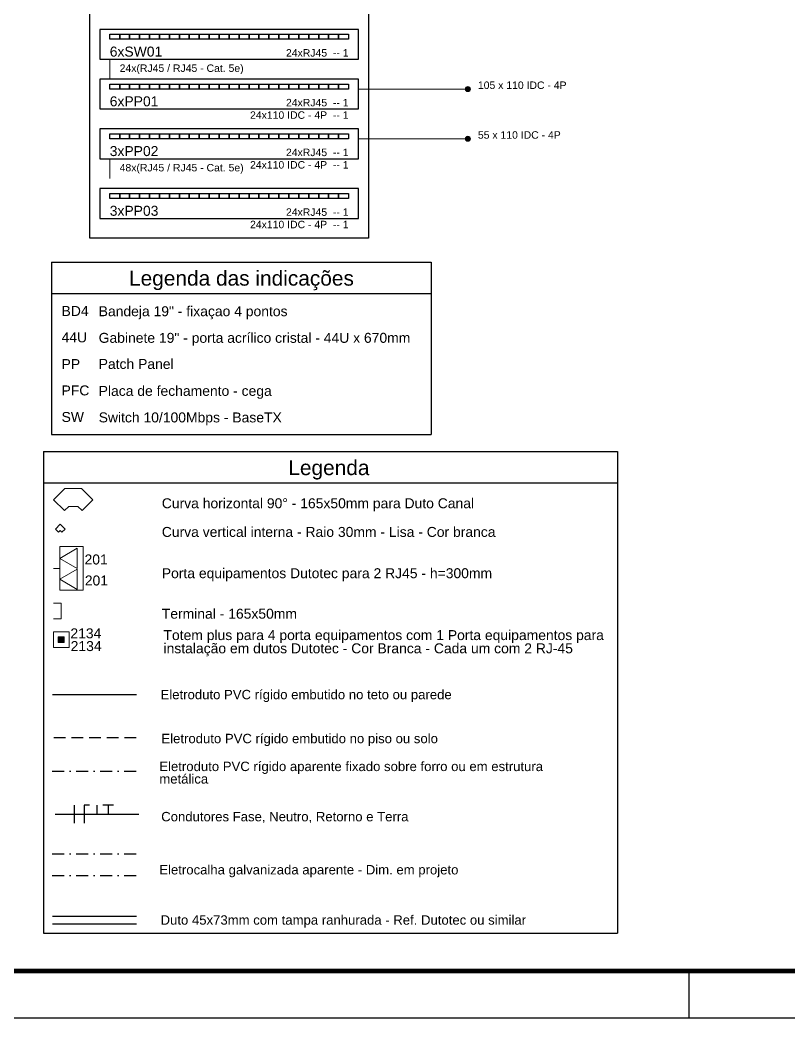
# Model space of a CAD drawing. Header units: millimetres. Extents: x 329 to 8779, y 382 to 3352.
# Drawn here: x 7142 to 7960, y 382 to 1444 of the extents above; entities that cross this region are included whole.
import ezdxf

# ---------------------------------------------------------------- set-up
doc = ezdxf.new("R2010")
doc.units = ezdxf.units.MM
doc.linetypes.add('DASHDOT', pattern=[25.4, 12.7, -6.35, 0, -6.35])
doc.linetypes.add('HIDDEN', pattern=[0.375, 0.25, -0.125])
for name, color, linetype, lineweight in [('CE-Pontos', 9, 'Continuous', 20), ('CE-Textos pontos', 5, 'Continuous', 20), ('DI-Linhas do quadro', 1, 'Continuous', 30), ('DI-Textos do diagrama', 7, 'Continuous', 20), ('DI-Textos do quadro', 7, 'Continuous', 20), ('DI-Título do quadro', 1, 'Continuous', 30), ('M-Condutos', 6, 'Continuous', 30), ('P-SIMBOL', 5, 'Continuous', 20)]:
    doc.layers.add(name, color=color, linetype=linetype, lineweight=lineweight)
doc.layers.add('LEGENDA', color=7, linetype='Continuous')
doc.styles.add('Arial', font='Arial.ttf')

# ---------------------------------------------------------------- blocks, each defined once
blk = doc.blocks.new('A1 sem aba')
at = {"layer": 'LEGENDA'}
blk.add_line((-18.5, 1), (-18.5, 0), dxfattribs=at)
blk.add_lwpolyline([(-169, 59.4), (0, 59.4), (0, 0), (-169, 0), (-169, 59.4)], close=True, dxfattribs=at)
at = {"layer": 'LEGENDA', "const_width": 0.1}
blk.add_lwpolyline([(-1, 58.4), (-1, 1), (-166.5, 1), (-166.5, 58.4)], close=True, dxfattribs=at)

msp = doc.modelspace()

# ---------------------------------------------------------------- hatches: boundary and pattern name
at = {"layer": 'P-SIMBOL', "linetype": 'Continuous'}
msp.add_hatch(color=256, dxfattribs=at).paths.add_polyline_path([(7182.732, 781.807), (7182.732, 787.907), (7189.132, 787.907), (7189.132, 781.807)])

# ---------------------------------------------------------------- linework, layer by layer
at = {"layer": 'DI-Linhas do quadro', "linetype": 'Continuous'}
for p, q in [((7175.615, 1186.733), (7579.715, 1186.733)), ((7175.615, 1186.733), (7175.615, 1003.174)), ((7579.715, 1186.733), (7579.715, 1003.174)), ((7175.615, 1153.199), (7579.715, 1153.199)), ((7175.615, 1003.174), (7579.715, 1003.174)), ((7167.132, 985.159), (7777.974, 985.159)), ((7167.132, 985.159), (7167.132, 472.478)), ((7777.974, 985.159), (7777.974, 472.478)), ((7167.132, 951.624), (7777.974, 951.624)), ((7167.132, 472.478), (7777.974, 472.478))]:
    msp.add_line(p, q, dxfattribs=at)
for points in [[(7216.28, 1212.032), (7216.28, 1487.372), (7512.8, 1487.372), (7512.8, 1212.032), (7216.28, 1212.032)], [(7226.87, 1434.422), (7226.87, 1402.652), (7502.21, 1402.652), (7502.21, 1434.422), (7226.87, 1434.422)], [(7237.46, 1423.832), (7237.46, 1429.127), (7248.05, 1429.127), (7248.05, 1423.832), (7237.46, 1423.832)], [(7248.05, 1423.832), (7248.05, 1429.127), (7258.64, 1429.127), (7258.64, 1423.832), (7248.05, 1423.832)], [(7258.64, 1423.832), (7258.64, 1429.127), (7269.23, 1429.127), (7269.23, 1423.832), (7258.64, 1423.832)], [(7269.23, 1423.832), (7269.23, 1429.127), (7279.82, 1429.127), (7279.82, 1423.832), (7269.23, 1423.832)], [(7279.82, 1423.832), (7279.82, 1429.127), (7290.41, 1429.127), (7290.41, 1423.832), (7279.82, 1423.832)], [(7290.41, 1423.832), (7290.41, 1429.127), (7301, 1429.127), (7301, 1423.832), (7290.41, 1423.832)], [(7301, 1423.832), (7301, 1429.127), (7311.59, 1429.127), (7311.59, 1423.832), (7301, 1423.832)], [(7311.59, 1423.832), (7311.59, 1429.127), (7322.18, 1429.127), (7322.18, 1423.832), (7311.59, 1423.832)], [(7322.18, 1423.832), (7322.18, 1429.127), (7332.77, 1429.127), (7332.77, 1423.832), (7322.18, 1423.832)], [(7332.77, 1423.832), (7332.77, 1429.127), (7343.36, 1429.127), (7343.36, 1423.832), (7332.77, 1423.832)], [(7343.36, 1423.832), (7343.36, 1429.127), (7353.95, 1429.127), (7353.95, 1423.832), (7343.36, 1423.832)], [(7353.95, 1423.832), (7353.95, 1429.127), (7364.54, 1429.127), (7364.54, 1423.832), (7353.95, 1423.832)], [(7364.54, 1423.832), (7364.54, 1429.127), (7375.13, 1429.127), (7375.13, 1423.832), (7364.54, 1423.832)], [(7375.13, 1423.832), (7375.13, 1429.127), (7385.72, 1429.127), (7385.72, 1423.832), (7375.13, 1423.832)], [(7385.72, 1423.832), (7385.72, 1429.127), (7396.31, 1429.127), (7396.31, 1423.832), (7385.72, 1423.832)], [(7396.31, 1423.832), (7396.31, 1429.127), (7406.9, 1429.127), (7406.9, 1423.832), (7396.31, 1423.832)], [(7406.9, 1423.832), (7406.9, 1429.127), (7417.49, 1429.127), (7417.49, 1423.832), (7406.9, 1423.832)], [(7417.49, 1423.832), (7417.49, 1429.127), (7428.08, 1429.127), (7428.08, 1423.832), (7417.49, 1423.832)], [(7428.08, 1423.832), (7428.08, 1429.127), (7438.67, 1429.127), (7438.67, 1423.832), (7428.08, 1423.832)], [(7438.67, 1423.832), (7438.67, 1429.127), (7449.26, 1429.127), (7449.26, 1423.832), (7438.67, 1423.832)], [(7449.26, 1423.832), (7449.26, 1429.127), (7459.85, 1429.127), (7459.85, 1423.832), (7449.26, 1423.832)], [(7459.85, 1423.832), (7459.85, 1429.127), (7470.44, 1429.127), (7470.44, 1423.832), (7459.85, 1423.832)], [(7470.44, 1423.832), (7470.44, 1429.127), (7481.03, 1429.127), (7481.03, 1423.832), (7470.44, 1423.832)], [(7481.03, 1423.832), (7481.03, 1429.127), (7491.62, 1429.127), (7491.62, 1423.832), (7481.03, 1423.832)], [(7226.87, 1381.472), (7226.87, 1349.702), (7502.21, 1349.702), (7502.21, 1381.472), (7226.87, 1381.472)], [(7237.46, 1370.882), (7237.46, 1376.177), (7248.05, 1376.177), (7248.05, 1370.882), (7237.46, 1370.882)], [(7248.05, 1370.882), (7248.05, 1376.177), (7258.64, 1376.177), (7258.64, 1370.882), (7248.05, 1370.882)], [(7258.64, 1370.882), (7258.64, 1376.177), (7269.23, 1376.177), (7269.23, 1370.882), (7258.64, 1370.882)], [(7269.23, 1370.882), (7269.23, 1376.177), (7279.82, 1376.177), (7279.82, 1370.882), (7269.23, 1370.882)], [(7279.82, 1370.882), (7279.82, 1376.177), (7290.41, 1376.177), (7290.41, 1370.882), (7279.82, 1370.882)], [(7290.41, 1370.882), (7290.41, 1376.177), (7301, 1376.177), (7301, 1370.882), (7290.41, 1370.882)], [(7301, 1370.882), (7301, 1376.177), (7311.59, 1376.177), (7311.59, 1370.882), (7301, 1370.882)], [(7311.59, 1370.882), (7311.59, 1376.177), (7322.18, 1376.177), (7322.18, 1370.882), (7311.59, 1370.882)], [(7322.18, 1370.882), (7322.18, 1376.177), (7332.77, 1376.177), (7332.77, 1370.882), (7322.18, 1370.882)], [(7332.77, 1370.882), (7332.77, 1376.177), (7343.36, 1376.177), (7343.36, 1370.882), (7332.77, 1370.882)], [(7343.36, 1370.882), (7343.36, 1376.177), (7353.95, 1376.177), (7353.95, 1370.882), (7343.36, 1370.882)], [(7353.95, 1370.882), (7353.95, 1376.177), (7364.54, 1376.177), (7364.54, 1370.882), (7353.95, 1370.882)], [(7364.54, 1370.882), (7364.54, 1376.177), (7375.13, 1376.177), (7375.13, 1370.882), (7364.54, 1370.882)], [(7375.13, 1370.882), (7375.13, 1376.177), (7385.72, 1376.177), (7385.72, 1370.882), (7375.13, 1370.882)], [(7385.72, 1370.882), (7385.72, 1376.177), (7396.31, 1376.177), (7396.31, 1370.882), (7385.72, 1370.882)], [(7396.31, 1370.882), (7396.31, 1376.177), (7406.9, 1376.177), (7406.9, 1370.882), (7396.31, 1370.882)], [(7406.9, 1370.882), (7406.9, 1376.177), (7417.49, 1376.177), (7417.49, 1370.882), (7406.9, 1370.882)], [(7417.49, 1370.882), (7417.49, 1376.177), (7428.08, 1376.177), (7428.08, 1370.882), (7417.49, 1370.882)], [(7428.08, 1370.882), (7428.08, 1376.177), (7438.67, 1376.177), (7438.67, 1370.882), (7428.08, 1370.882)], [(7438.67, 1370.882), (7438.67, 1376.177), (7449.26, 1376.177), (7449.26, 1370.882), (7438.67, 1370.882)], [(7449.26, 1370.882), (7449.26, 1376.177), (7459.85, 1376.177), (7459.85, 1370.882), (7449.26, 1370.882)], [(7459.85, 1370.882), (7459.85, 1376.177), (7470.44, 1376.177), (7470.44, 1370.882), (7459.85, 1370.882)], [(7470.44, 1370.882), (7470.44, 1376.177), (7481.03, 1376.177), (7481.03, 1370.882), (7470.44, 1370.882)], [(7481.03, 1370.882), (7481.03, 1376.177), (7491.62, 1376.177), (7491.62, 1370.882), (7481.03, 1370.882)], [(7226.87, 1328.522), (7226.87, 1296.752), (7502.21, 1296.752), (7502.21, 1328.522), (7226.87, 1328.522)], [(7237.46, 1317.932), (7237.46, 1323.227), (7248.05, 1323.227), (7248.05, 1317.932), (7237.46, 1317.932)], [(7248.05, 1317.932), (7248.05, 1323.227), (7258.64, 1323.227), (7258.64, 1317.932), (7248.05, 1317.932)], [(7258.64, 1317.932), (7258.64, 1323.227), (7269.23, 1323.227), (7269.23, 1317.932), (7258.64, 1317.932)], [(7269.23, 1317.932), (7269.23, 1323.227), (7279.82, 1323.227), (7279.82, 1317.932), (7269.23, 1317.932)], [(7279.82, 1317.932), (7279.82, 1323.227), (7290.41, 1323.227), (7290.41, 1317.932), (7279.82, 1317.932)], [(7290.41, 1317.932), (7290.41, 1323.227), (7301, 1323.227), (7301, 1317.932), (7290.41, 1317.932)], [(7301, 1317.932), (7301, 1323.227), (7311.59, 1323.227), (7311.59, 1317.932), (7301, 1317.932)], [(7311.59, 1317.932), (7311.59, 1323.227), (7322.18, 1323.227), (7322.18, 1317.932), (7311.59, 1317.932)], [(7322.18, 1317.932), (7322.18, 1323.227), (7332.77, 1323.227), (7332.77, 1317.932), (7322.18, 1317.932)], [(7332.77, 1317.932), (7332.77, 1323.227), (7343.36, 1323.227), (7343.36, 1317.932), (7332.77, 1317.932)], [(7343.36, 1317.932), (7343.36, 1323.227), (7353.95, 1323.227), (7353.95, 1317.932), (7343.36, 1317.932)], [(7353.95, 1317.932), (7353.95, 1323.227), (7364.54, 1323.227), (7364.54, 1317.932), (7353.95, 1317.932)], [(7364.54, 1317.932), (7364.54, 1323.227), (7375.13, 1323.227), (7375.13, 1317.932), (7364.54, 1317.932)], [(7375.13, 1317.932), (7375.13, 1323.227), (7385.72, 1323.227), (7385.72, 1317.932), (7375.13, 1317.932)], [(7385.72, 1317.932), (7385.72, 1323.227), (7396.31, 1323.227), (7396.31, 1317.932), (7385.72, 1317.932)], [(7396.31, 1317.932), (7396.31, 1323.227), (7406.9, 1323.227), (7406.9, 1317.932), (7396.31, 1317.932)], [(7406.9, 1317.932), (7406.9, 1323.227), (7417.49, 1323.227), (7417.49, 1317.932), (7406.9, 1317.932)], [(7417.49, 1317.932), (7417.49, 1323.227), (7428.08, 1323.227), (7428.08, 1317.932), (7417.49, 1317.932)], [(7428.08, 1317.932), (7428.08, 1323.227), (7438.67, 1323.227), (7438.67, 1317.932), (7428.08, 1317.932)], [(7438.67, 1317.932), (7438.67, 1323.227), (7449.26, 1323.227), (7449.26, 1317.932), (7438.67, 1317.932)], [(7449.26, 1317.932), (7449.26, 1323.227), (7459.85, 1323.227), (7459.85, 1317.932), (7449.26, 1317.932)], [(7459.85, 1317.932), (7459.85, 1323.227), (7470.44, 1323.227), (7470.44, 1317.932), (7459.85, 1317.932)], [(7470.44, 1317.932), (7470.44, 1323.227), (7481.03, 1323.227), (7481.03, 1317.932), (7470.44, 1317.932)], [(7481.03, 1317.932), (7481.03, 1323.227), (7491.62, 1323.227), (7491.62, 1317.932), (7481.03, 1317.932)], [(7226.87, 1264.982), (7226.87, 1233.212), (7502.21, 1233.212), (7502.21, 1264.982), (7226.87, 1264.982)], [(7237.46, 1254.392), (7237.46, 1259.687), (7248.05, 1259.687), (7248.05, 1254.392), (7237.46, 1254.392)], [(7248.05, 1254.392), (7248.05, 1259.687), (7258.64, 1259.687), (7258.64, 1254.392), (7248.05, 1254.392)], [(7258.64, 1254.392), (7258.64, 1259.687), (7269.23, 1259.687), (7269.23, 1254.392), (7258.64, 1254.392)], [(7269.23, 1254.392), (7269.23, 1259.687), (7279.82, 1259.687), (7279.82, 1254.392), (7269.23, 1254.392)], [(7279.82, 1254.392), (7279.82, 1259.687), (7290.41, 1259.687), (7290.41, 1254.392), (7279.82, 1254.392)], [(7290.41, 1254.392), (7290.41, 1259.687), (7301, 1259.687), (7301, 1254.392), (7290.41, 1254.392)], [(7301, 1254.392), (7301, 1259.687), (7311.59, 1259.687), (7311.59, 1254.392), (7301, 1254.392)], [(7311.59, 1254.392), (7311.59, 1259.687), (7322.18, 1259.687), (7322.18, 1254.392), (7311.59, 1254.392)], [(7322.18, 1254.392), (7322.18, 1259.687), (7332.77, 1259.687), (7332.77, 1254.392), (7322.18, 1254.392)], [(7332.77, 1254.392), (7332.77, 1259.687), (7343.36, 1259.687), (7343.36, 1254.392), (7332.77, 1254.392)], [(7343.36, 1254.392), (7343.36, 1259.687), (7353.95, 1259.687), (7353.95, 1254.392), (7343.36, 1254.392)], [(7353.95, 1254.392), (7353.95, 1259.687), (7364.54, 1259.687), (7364.54, 1254.392), (7353.95, 1254.392)], [(7364.54, 1254.392), (7364.54, 1259.687), (7375.13, 1259.687), (7375.13, 1254.392), (7364.54, 1254.392)], [(7375.13, 1254.392), (7375.13, 1259.687), (7385.72, 1259.687), (7385.72, 1254.392), (7375.13, 1254.392)], [(7385.72, 1254.392), (7385.72, 1259.687), (7396.31, 1259.687), (7396.31, 1254.392), (7385.72, 1254.392)], [(7396.31, 1254.392), (7396.31, 1259.687), (7406.9, 1259.687), (7406.9, 1254.392), (7396.31, 1254.392)], [(7406.9, 1254.392), (7406.9, 1259.687), (7417.49, 1259.687), (7417.49, 1254.392), (7406.9, 1254.392)], [(7417.49, 1254.392), (7417.49, 1259.687), (7428.08, 1259.687), (7428.08, 1254.392), (7417.49, 1254.392)], [(7428.08, 1254.392), (7428.08, 1259.687), (7438.67, 1259.687), (7438.67, 1254.392), (7428.08, 1254.392)], [(7438.67, 1254.392), (7438.67, 1259.687), (7449.26, 1259.687), (7449.26, 1254.392), (7438.67, 1254.392)], [(7449.26, 1254.392), (7449.26, 1259.687), (7459.85, 1259.687), (7459.85, 1254.392), (7449.26, 1254.392)], [(7459.85, 1254.392), (7459.85, 1259.687), (7470.44, 1259.687), (7470.44, 1254.392), (7459.85, 1254.392)], [(7470.44, 1254.392), (7470.44, 1259.687), (7481.03, 1259.687), (7481.03, 1254.392), (7470.44, 1254.392)], [(7481.03, 1254.392), (7481.03, 1259.687), (7491.62, 1259.687), (7491.62, 1254.392), (7481.03, 1254.392)]]:
    msp.add_lwpolyline(points, close=True, dxfattribs=at)
at = {"layer": 'DI-Textos do diagrama', "linetype": 'Continuous'}
for p, q in [((7237.46, 1402.652), (7237.46, 1381.472)), ((7502.21, 1370.882), (7618.7, 1370.882)), ((7502.21, 1317.932), (7618.7, 1317.932)), ((7237.46, 1296.752), (7237.46, 1275.572))]:
    msp.add_line(p, q, dxfattribs=at)
at = {"layer": 'DI-Textos do diagrama', "linetype": 'Continuous', "const_width": 2.647}
for points in [[(7620.024, 1370.882, 1), (7617.376, 1370.882, 1)], [(7620.024, 1317.932, 1), (7617.376, 1317.932, 1)]]:
    msp.add_lwpolyline(points, format="xyb", close=True, dxfattribs=at)
at = {"layer": 'DI-Textos do diagrama', "linetype": 'Continuous'}
for centre in [(7618.7, 1370.882), (7618.7, 1317.932)]:
    msp.add_circle(centre, 2.647, dxfattribs=at)
at = {"layer": 'M-Condutos', "linetype": 'Continuous'}
for p, q in [((7176.468, 726.491), (7265.824, 726.491)), ((7199.468, 608.596), (7199.468, 589.724)), ((7215.954, 608.596), (7210.39, 608.596)), ((7210.39, 608.596), (7210.39, 589.724)), ((7223.652, 608.596), (7223.652, 599.16)), ((7241.325, 608.596), (7230.197, 608.596)), ((7235.761, 608.596), (7235.761, 599.16)), ((7179.244, 599.16), (7268.6, 599.16)), ((7176.468, 490.54), (7265.824, 490.54)), ((7176.468, 482.534), (7265.824, 482.534))]:
    msp.add_line(p, q, dxfattribs=at)
at = {"layer": 'M-Condutos', "linetype": 'HIDDEN', "ltscale": 50}
msp.add_line((7178.073, 680.92), (7267.429, 680.92), dxfattribs=at)
at = {"layer": 'M-Condutos', "linetype": 'DASHDOT'}
for p, q in [((7176.281, 644.878), (7265.636, 644.878)), ((7176.281, 556.923), (7265.636, 556.923)), ((7176.281, 533.888), (7265.636, 533.888))]:
    msp.add_line(p, q, dxfattribs=at)
at = {"layer": 'P-SIMBOL'}
for p, q in [((7189.682, 945.777), (7177.682, 933.777)), ((7207.582, 945.777), (7189.682, 945.777)), ((7207.582, 945.777), (7219.582, 933.777)), ((7189.282, 922.177), (7177.682, 933.777)), ((7193.832, 926.777), (7189.282, 922.177)), ((7203.432, 926.777), (7193.832, 926.777)), ((7203.432, 926.777), (7207.982, 922.177)), ((7207.982, 922.177), (7219.582, 933.777)), ((7184.832, 907.717), (7179.582, 902.517)), ((7184.832, 907.717), (7189.982, 902.517)), ((7182.882, 899.267), (7179.582, 902.517)), ((7184.732, 901.117), (7182.882, 899.267)), ((7184.732, 901.117), (7186.632, 899.217)), ((7186.632, 899.217), (7189.982, 902.517)), ((7184.232, 871.362), (7184.232, 883.862)), ((7196.732, 883.862), (7184.232, 883.862)), ((7184.232, 871.362), (7202.982, 882.212)), ((7196.732, 883.862), (7209.232, 883.862)), ((7202.982, 882.212), (7202.982, 860.512)), ((7209.232, 871.362), (7209.232, 883.862)), ((7184.232, 871.362), (7184.232, 837.462)), ((7202.982, 860.512), (7184.232, 871.362)), ((7209.232, 871.362), (7209.232, 837.462)), ((7184.232, 860.662), (7177.682, 860.662)), ((7184.232, 849.162), (7202.982, 860.012)), ((7202.982, 860.012), (7202.982, 838.312)), ((7202.982, 838.312), (7184.232, 849.162)), ((7196.732, 837.462), (7184.232, 837.462)), ((7196.732, 837.462), (7209.232, 837.462)), ((7177.682, 823.577), (7185.882, 823.577)), ((7185.882, 807.077), (7185.882, 823.577)), ((7177.682, 807.077), (7185.882, 807.077)), ((7177.682, 776.607), (7177.682, 793.107)), ((7177.682, 793.107), (7194.182, 793.107)), ((7194.182, 793.107), (7194.182, 776.607)), ((7194.182, 776.607), (7177.682, 776.607))]:
    msp.add_line(p, q, dxfattribs=at)
msp.add_lwpolyline([(7182.732, 781.807), (7182.732, 787.907), (7189.132, 787.907), (7189.132, 781.807), (7182.732, 781.807)], close=True, dxfattribs=at)

# ---------------------------------------------------------------- block references
at = {"layer": 'LEGENDA', "xscale": 49.99999999947613, "yscale": 49.99999999947613, "zscale": 49.99999999947613}
msp.add_blockref('A1 sem aba', (8778.869, 382.199), dxfattribs=at)

# ---------------------------------------------------------------- texts
at = {"layer": 'CE-Pontos', "char_height": 10.59, "attachment_point": 7, "line_spacing_factor": 0.798, "style": 'Arial'}
for s, insert, width in [('BD4', (7186.215, 1129.4), 38.124), ('44U', (7186.215, 1101.15), 38.124), ('PP', (7186.215, 1072.9), 25.416), ('PFC', (7186.215, 1044.7), 38.124), ('SW', (7186.215, 1016.45), 25.416)]:
    msp.add_mtext(s, dxfattribs=dict(at, insert=insert, width=width))
at = {"layer": 'CE-Textos pontos', "char_height": 10.59, "attachment_point": 8, "line_spacing_factor": 0.798, "style": 'Arial'}
for s, insert, width in [('201', (7223.014, 864.786), 38.124), ('201', (7223.314, 842.436), 38.124), ('2134', (7212.057, 786.186), 50.832), ('2134', (7212.357, 772.586), 50.832)]:
    msp.add_mtext(s, dxfattribs=dict(at, insert=insert, width=width))
at = {"layer": 'DI-Textos do diagrama', "line_spacing_factor": 0.798, "style": 'Arial'}
for s, insert, char_height, width, attachment_point in [('6xSW01', (7237.48, 1405.316), 10.59, 76.248, 7), ('24xRJ45  -- 1', (7491.63, 1405.293), 7.9425, 123.903, 9), ('24x(RJ45 / RJ45 - Cat. 5e)', (7248.03, 1386.743), 7.9425, 247.806, 7), ('105 x 110 IDC - 4P', (7629.28, 1370.893), 7.9425, 171.558, 7), ('6xPP01', (7237.48, 1352.366), 10.59, 76.248, 7), ('24xRJ45  -- 1', (7491.63, 1352.343), 7.9425, 123.903, 9), ('24x110 IDC - 4P  -- 1', (7491.63, 1339.093), 7.9425, 200.151, 9), ('55 x 110 IDC - 4P', (7629.28, 1317.943), 7.9425, 162.027, 7), ('3xPP02', (7237.48, 1299.416), 10.59, 76.248, 7), ('24xRJ45  -- 1', (7491.63, 1299.393), 7.9425, 123.903, 9), ('48x(RJ45 / RJ45 - Cat. 5e)', (7248.03, 1280.843), 7.9425, 247.806, 7), ('24x110 IDC - 4P  -- 1', (7491.63, 1286.143), 7.9425, 200.151, 9), ('3xPP03', (7237.48, 1235.866), 10.59, 76.248, 7), ('24xRJ45  -- 1', (7491.63, 1235.843), 7.9425, 123.903, 9), ('24x110 IDC - 4P  -- 1', (7491.63, 1222.643), 7.9425, 200.151, 9)]:
    msp.add_mtext(s, dxfattribs=dict(at, insert=insert, char_height=char_height, width=width, attachment_point=attachment_point))
at = {"layer": 'DI-Textos do quadro', "style": 'Arial'}
msp.add_text('Condutores Fase, Neutro, Retorno e Terra', height=10, dxfattribs=at).set_placement((7292.244, 591.556))
at = {"layer": 'DI-Textos do quadro', "attachment_point": 7, "line_spacing_factor": 0.798, "style": 'Arial'}
for s, insert, char_height, width in [('Bandeja 19" - fixaçao 4 pontos', (7225.715, 1125.874), 10.59, 381.24), ('Gabinete 19" - porta acrílico cristal - 44U x 670mm', (7225.715, 1097.624), 10.59, 648.108), ('Patch Panel', (7225.715, 1072.869), 10.59, 139.788), ('Placa de fechamento - cega', (7225.715, 1041.174), 10.59, 330.408), ('Switch 10/100Mbps - BaseTX', (7225.715, 1012.924), 10.59, 330.408), ('Curva horizontal 90° - 165x50mm para Duto Canal', (7292.883, 921.564), 10.59, 597.276), ('Curva vertical interna - Raio 30mm - Lisa - Cor branca', (7292.883, 894.109), 10.59, 686.232), ('Porta equipamentos Dutotec para 2 RJ45 - h=300mm', (7292.883, 847.114), 10.59, 609.984), ('Terminal - 165x50mm', (7292.883, 807.059), 10.59, 241.452), ('Totem plus para 4 porta equipamentos com 1 Porta equipamentos para \\Pinstalação em dutos Dutotec - Cor Branca - Cada um com 2 RJ-45', (7294.69, 767.109), 10.59, 1639.332), ('Eletroduto PVC rígido embutido no teto ou parede', (7291.579, 718.456), 10, 559.152), ('Eletroduto PVC rígido embutido no piso ou solo', (7292.477, 671.656), 10, 559.152), ('Eletroduto PVC rígido aparente fixado sobre forro ou em estrutura\\Pmetálica', (7290.227, 631.572), 10, 559.152), ('Eletrocalha galvanizada aparente - Dim. em projeto', (7290.227, 532.021), 10, 559.152), ('Duto 45x73mm com tampa ranhurada - Ref. Dutotec ou similar', (7291.579, 478.54), 10, 559.152)]:
    msp.add_mtext(s, dxfattribs=dict(at, insert=insert, char_height=char_height, width=width))
at = {"layer": 'DI-Título do quadro', "char_height": 15.885, "attachment_point": 8, "line_spacing_factor": 0.798, "style": 'Arial'}
for s, insert, width in [('Legenda das indicações', (7377.665, 1156.774), 419.364), ('Legenda', (7470.719, 955.214), 133.434)]:
    msp.add_mtext(s, dxfattribs=dict(at, insert=insert, width=width))

doc.saveas('drawing.dxf')
